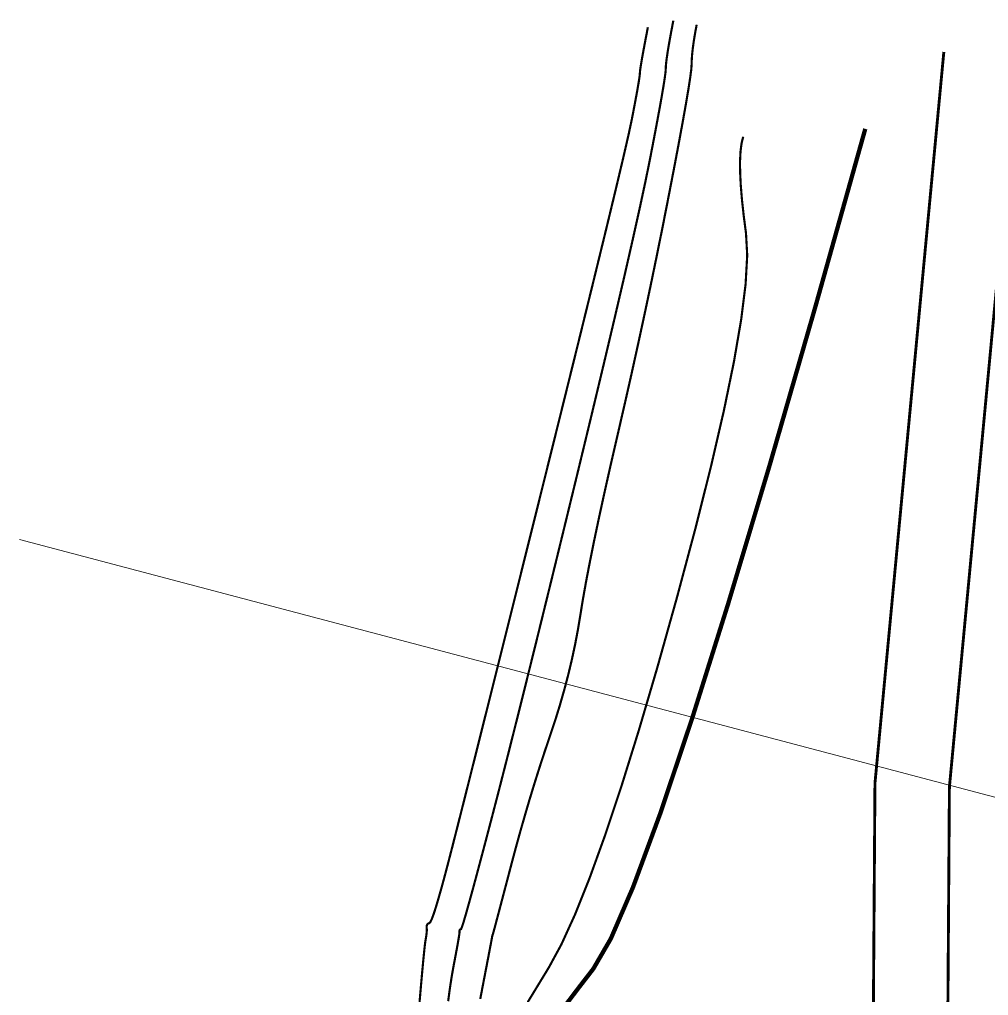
# Model space of a CAD drawing. Header units: millimetres. Extents: x -1471591 to 944464, y -468930 to 547002.
# Drawn here: x 536844 to 604499, y 317250 to 385422 of the extents above; entities that cross this region are included whole.
import ezdxf

# ---------------------------------------------------------------- set-up
doc = ezdxf.new("R2010")
doc.units = ezdxf.units.MM
doc.header["$LTSCALE"] = 10
doc.linetypes.add('X3', pattern=[5, 4, -1])
doc.layers.add('DGX', color=252, linetype='Continuous')
doc.layers.add('DLSS', color=252, linetype='Continuous')
doc.layers.add('细线', color=3, linetype='Continuous', lineweight=15)

# ---------------------------------------------------------------- blocks, each defined once
blk = doc.blocks.new('地形')
at = {"color": 0, "linetype": 'Continuous', "const_width": 0.15, "flags": 128}
blk.add_lwpolyline([(219.283, 220.425), (219.542, 220.914), (219.803, 221.394), (220.067, 221.863), (220.334, 222.322), (220.604, 222.772), (220.859, 223.191), (221.081, 223.559), (221.271, 223.876), (221.427, 224.142), (221.551, 224.356), (221.642, 224.52), (221.7, 224.632), (221.725, 224.693), (221.735, 224.726), (221.748, 224.754), (221.763, 224.778), (221.782, 224.797), (221.803, 224.811), (221.827, 224.82), (221.854, 224.824), (221.884, 224.823), (221.984, 224.921), (222.222, 225.22), (222.597, 225.72), (223.11, 226.422), (223.762, 227.324), (224.55, 228.428), (225.477, 229.733), (226.541, 231.24), (227.753, 232.966), (229.122, 234.932), (230.648, 237.137), (232.33, 239.581), (234.17, 242.265), (236.166, 245.188), (238.319, 248.35), (240.63, 251.751), (242.915, 255.127), (244.995, 258.214), (246.869, 261.012), (248.537, 263.521), (249.998, 265.741), (251.254, 267.672), (252.304, 269.314), (253.148, 270.667), (253.846, 271.81), (254.458, 272.82), (254.985, 273.698), (255.426, 274.443), (255.782, 275.057), (256.052, 275.538), (256.237, 275.887), (256.336, 276.104), (256.411, 276.282), (256.525, 276.516), (256.677, 276.804), (256.867, 277.147), (257.095, 277.544), (257.362, 277.997), (257.667, 278.505), (258.01, 279.067)], dxfattribs=at)
at = {"layer": 'DGX', "color": 252, "linetype": 'Continuous', "flags": 128}
for points, const_width in [([(217.261, 220.797), (217.684, 221.688), (218.06, 222.475), (218.389, 223.159), (218.67, 223.739), (218.905, 224.216), (219.093, 224.59), (219.234, 224.86), (219.328, 225.027), (219.395, 225.14), (219.455, 225.246), (219.509, 225.345), (219.555, 225.439), (219.595, 225.527), (219.628, 225.608), (219.654, 225.683), (219.674, 225.752), (219.692, 225.814), (219.716, 225.866), (219.745, 225.91), (219.779, 225.944), (219.819, 225.97), (219.863, 225.987), (219.913, 225.995), (219.969, 225.994), (220.059, 226.041), (220.215, 226.191), (220.437, 226.446), (220.725, 226.805), (221.078, 227.268), (221.497, 227.834), (221.982, 228.505), (222.532, 229.28), (223.286, 230.356), (224.38, 231.931), (225.815, 234.004), (227.591, 236.576), (229.707, 239.646), (232.165, 243.215), (234.963, 247.283), (238.102, 251.849), (241.228, 256.403), (243.989, 260.433), (246.384, 263.939), (248.414, 266.922), (250.078, 269.382), (251.377, 271.318), (252.309, 272.731), (252.877, 273.62), (253.239, 274.213), (253.557, 274.737), (253.831, 275.193), (254.06, 275.581), (254.245, 275.899), (254.385, 276.149), (254.481, 276.33), (254.532, 276.443), (254.584, 276.555), (254.679, 276.736), (254.819, 276.985), (255.003, 277.303), (255.232, 277.688), (255.505, 278.142), (255.822, 278.665), (256.183, 279.255)], 0.15), ([(221.434, 219.784), (221.88, 220.517), (222.323, 221.243), (222.708, 221.873), (223.033, 222.406), (223.299, 222.844), (223.507, 223.186), (223.655, 223.431), (223.745, 223.581), (223.776, 223.634), (223.777, 223.639), (223.779, 223.643), (223.781, 223.646), (223.784, 223.649), (223.787, 223.651), (223.791, 223.652), (223.795, 223.653), (223.799, 223.653), (223.848, 223.716), (223.988, 223.908), (224.217, 224.228), (224.535, 224.677), (224.944, 225.253), (225.442, 225.958), (226.031, 226.79), (226.709, 227.751), (227.431, 228.767), (228.153, 229.763), (228.874, 230.739), (229.594, 231.696), (230.314, 232.634), (231.033, 233.552), (231.751, 234.45), (232.468, 235.329), (233.172, 236.201), (233.851, 237.079), (234.504, 237.963), (235.131, 238.852), (235.733, 239.747), (236.309, 240.647), (236.86, 241.553), (237.385, 242.465), (237.94, 243.435), (238.581, 244.517), (239.308, 245.709), (240.121, 247.013), (241.02, 248.428), (242.005, 249.954), (243.075, 251.592), (244.232, 253.34), (245.425, 255.144), (246.606, 256.945), (247.773, 258.745), (248.928, 260.542), (250.07, 262.338), (251.199, 264.132), (252.315, 265.924), (253.418, 267.715), (254.452, 269.406), (255.359, 270.902), (256.139, 272.202), (256.792, 273.306), (257.319, 274.214), (257.719, 274.927), (257.993, 275.444), (258.139, 275.765), (258.232, 275.999), (258.345, 276.254), (258.478, 276.53), (258.63, 276.827), (258.802, 277.146), (258.993, 277.485), (259.205, 277.846), (259.435, 278.227)], 0.15), ([(259.739, 269.762), (259.476, 269.383), (259.21, 268.883), (258.941, 268.263), (258.669, 267.524), (258.395, 266.664), (258.117, 265.684), (257.837, 264.585), (257.553, 263.365), (257.094, 261.899), (256.286, 260.061), (255.129, 257.85), (253.623, 255.267), (251.767, 252.312), (249.563, 248.985), (247.01, 245.285), (244.108, 241.214), (241.144, 237.159), (238.405, 233.511), (235.891, 230.27), (233.601, 227.436), (231.536, 225.009), (229.697, 222.989), (228.082, 221.375), (226.692, 220.168), (225.493, 219.226), (224.451, 218.408)], 0.15), ([(267.913, 267.288), (260.213, 256.761), (253.344, 247.516), (247.304, 239.554), (242.095, 232.875), (237.717, 227.48), (234.169, 223.367), (231.451, 220.536), (229.564, 218.989), (228.168, 218.124), (226.927, 217.339)], 0.3)]:
    blk.add_lwpolyline(points, dxfattribs=dict(at, const_width=const_width))
at = {"layer": 'DLSS', "linetype": 'X3', "lineweight": 20, "const_width": 0.2, "elevation": 297.401, "flags": 128}
for points in [[(274.934, 270.4), (252.529, 224.244), (240.406, 192.518), (230.927, 176.837), (221.639, 162.486), (209.733, 152.09), (195.296, 146.987)], [(279.613, 268.129), (257.306, 222.177), (245.098, 190.226), (235.337, 174.078), (225.609, 159.048), (212.459, 147.566), (197.423, 141.256)]]:
    blk.add_lwpolyline(points, dxfattribs=at)
at = {"layer": '细线', "linetype": 'Continuous', "elevation": 315.25, "flags": 128}
blk.add_lwpolyline([(261.353, 219.441), (202.555, 261.126)], dxfattribs=at)

msp = doc.modelspace()

# ---------------------------------------------------------------- block references
at = {"xscale": 1000, "yscale": 1000, "zscale": 1000, "rotation": 20.51376453450802}
msp.add_blockref('地形', (438640.4, 33561.1, -152250), dxfattribs=at)

doc.saveas('drawing.dxf')
